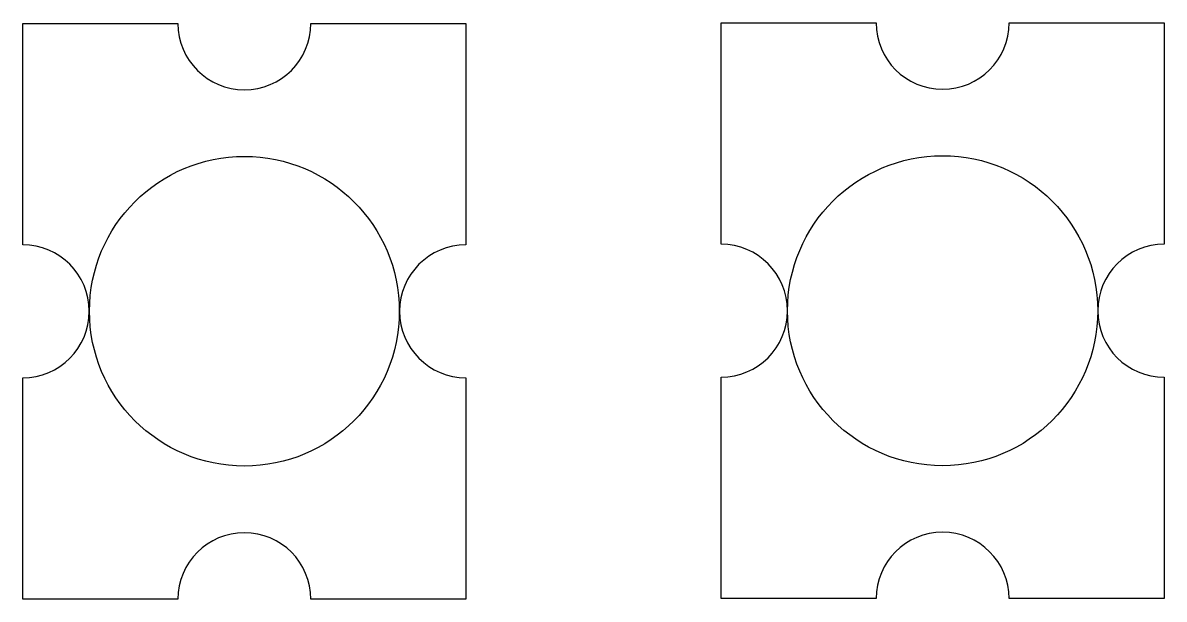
# Model space of a CAD drawing. Header units: millimetres. Extents: x 819 to 1077, y 1332 to 1462.
import ezdxf

# ---------------------------------------------------------------- set-up
doc = ezdxf.new("R2010")
doc.units = ezdxf.units.MM

msp = doc.modelspace()

# ---------------------------------------------------------------- linework, layer by layer
for p, q in [((819.2, 1461.64), (854.2, 1461.64)), ((819.2, 1411.64), (819.2, 1461.64)), ((884.2, 1461.64), (919.2, 1461.64)), ((919.2, 1461.64), (919.2, 1411.64)), ((976.75, 1461.76), (1011.75, 1461.76)), ((976.75, 1411.76), (976.75, 1461.76)), ((1041.75, 1461.76), (1076.75, 1461.76)), ((1076.75, 1461.76), (1076.75, 1411.76)), ((819.2, 1331.64), (819.2, 1381.64)), ((919.2, 1381.64), (919.2, 1331.64)), ((976.75, 1331.76), (976.75, 1381.76)), ((1076.75, 1381.76), (1076.75, 1331.76)), ((854.2, 1331.64), (819.2, 1331.64)), ((919.2, 1331.64), (884.2, 1331.64)), ((1011.75, 1331.76), (976.75, 1331.76)), ((1076.75, 1331.76), (1041.75, 1331.76))]:
    msp.add_line(p, q)
for centre, radius in [((869.2, 1396.65), 34.96), ((1026.75, 1396.76), 35)]:
    msp.add_circle(centre, radius)
for centre, start, end in [((869.2, 1461.64), 180, 0), ((1026.75, 1461.76), 180, 0), ((819.2, 1396.64), 270, 90), ((919.2, 1396.64), 90, 270), ((976.75, 1396.76), 270, 90), ((1076.75, 1396.76), 90, 270), ((869.2, 1331.64), 0, 180), ((1026.75, 1331.76), 0, 180)]:
    msp.add_arc(centre, 15, start, end)

doc.saveas('drawing.dxf')
